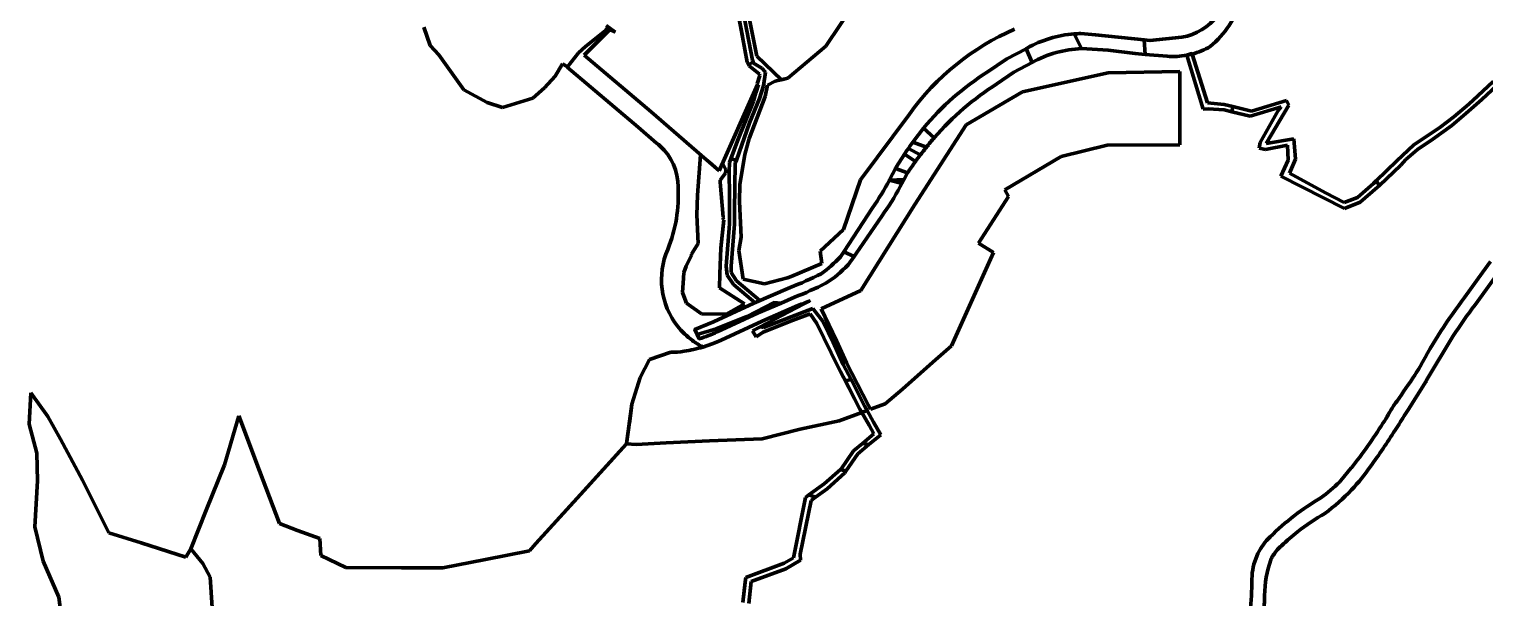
# Model space of a CAD drawing. Header units: inches. Extents: x 4096 to 6070, y 2882 to 5388.
# Drawn here: x 4467.2 to 4829.8, y 4508.6 to 4650.2 of the extents above; entities that cross this region are included whole.
import ezdxf

# ---------------------------------------------------------------- set-up
doc = ezdxf.new("R2010")
doc.units = ezdxf.units.IN
doc.header["$MEASUREMENT"] = 0
doc.linetypes.add('A_CONTINUOUS_LINE', pattern=[0])
for name, color, linetype, lineweight in [('access road', 150, 'Continuous', 30), ('commercial', 11, 'A_CONTINUOUS_LINE', 18), ('conservation', 92, 'Continuous', 25), ('footpath line', 2, 'Continuous', 30), ('Hatch institutional', 131, 'Continuous', 15), ('Hatch residential', 51, 'Continuous', 15), ('secondary road', 40, 'Continuous', 30)]:
    doc.layers.add(name, color=color, linetype=linetype, lineweight=lineweight)

# ---------------------------------------------------------------- blocks, each defined once
blk = doc.blocks.new('residential')
at = {"layer": 'Hatch residential', "lineweight": 90}
for p, q in [((4672.79, 4656.58), (4665.62, 4645.97)), ((4565.52, 4650.69), (4567.08, 4646.13)), ((4605.76, 4645.86), (4610.71, 4649.77)), ((4610.71, 4649.77), (4611.41, 4650.69)), ((4610.71, 4649.77), (4610.71, 4649.77)), ((4567.08, 4646.13), (4569.25, 4643.77)), ((4601.29, 4640.81), (4604.05, 4644.24)), ((4604.05, 4644.24), (4605.76, 4645.86)), ((4665.62, 4645.97), (4656.23, 4637.96)), ((4569.25, 4643.77), (4575.53, 4635.08)), ((4598.25, 4638.47), (4600.07, 4641.54)), ((4600.07, 4641.54), (4601.29, 4640.81)), ((4595.55, 4635.57), (4598.25, 4638.47)), ((4653.03, 4637.2), (4651.14, 4636.24)), ((4656.23, 4637.96), (4653.03, 4637.2)), ((4575.53, 4635.08), (4581.31, 4631.94)), ((4592.66, 4633.01), (4595.55, 4635.57)), ((4650.54, 4633.43), (4649.25, 4629.94)), ((4651.14, 4636.24), (4650.54, 4633.43)), ((4581.31, 4631.94), (4585.14, 4630.67)), ((4585.14, 4630.67), (4592.66, 4633.01)), ((4649.25, 4629.94), (4646.54, 4622.97)), ((4674.26, 4612.69), (4686.49, 4629.05)), ((4686.49, 4629.05), (4686.49, 4629.05)), ((4646.54, 4622.97), (4645.52, 4619)), ((4645.52, 4619), (4644.23, 4611.47)), ((4670.03, 4600.32), (4674.26, 4612.69)), ((4644.23, 4611.47), (4644.13, 4607.25)), ((4644.13, 4607.25), (4644.55, 4598.43)), ((4644.55, 4598.43), (4644, 4595.04)), ((4664.22, 4594.94), (4670.03, 4600.32)), ((4644, 4595.04), (4645.05, 4587.92)), ((4664.67, 4591.88), (4664.22, 4594.94)), ((4656.99, 4588.57), (4664.67, 4591.88)), ((4645.05, 4587.92), (4650.42, 4586.76)), ((4650.42, 4586.76), (4656.09, 4588.27)), ((4656.09, 4588.27), (4656.99, 4588.57)), ((4467.7, 4559.67), (4467.24, 4551.83)), ((4471.9, 4553.77), (4467.7, 4559.67)), ((4475.09, 4548.1), (4471.9, 4553.77)), ((4467.24, 4551.83), (4469.18, 4544.6)), ((4480.55, 4537.93), (4475.09, 4548.1)), ((4469.18, 4544.6), (4469.35, 4537.74)), ((4469.35, 4537.74), (4468.65, 4526.33)), ((4487.08, 4524.77), (4480.55, 4537.93)), ((4468.65, 4526.33), (4470.78, 4517.79)), ((4495.14, 4522.32), (4487.08, 4524.77)), ((4506.3, 4518.72), (4495.14, 4522.32)), ((4507.49, 4520.86), (4506.3, 4518.72)), ((4510.47, 4517.17), (4507.49, 4520.86)), ((4470.78, 4517.79), (4474.63, 4508.76)), ((4512.33, 4513.76), (4510.47, 4517.17)), ((4512.81, 4506.25), (4512.33, 4513.76)), ((4512.33, 4513.76), (4512.33, 4513.76)), ((4474.63, 4508.76), (4475.65, 4500.91))]:
    blk.add_line(p, q, dxfattribs=at)
blk.add_arc((4737.98, 4592.01), 63.43, 113.5125, 144.276, dxfattribs=at)
blk = doc.blocks.new('commercial')
at = {"layer": 'commercial', "lineweight": 90}
for p, q in [((4644.87, 4648.4), (4642.81, 4659.29)), ((4645.23, 4659.81), (4648.46, 4643.43)), ((4665.62, 4645.97), (4672.79, 4656.58)), ((4611.87, 4650.08), (4605.49, 4643.69)), ((4610.92, 4651.04), (4613.08, 4649.51)), ((4613.08, 4649.51), (4611.87, 4650.08)), ((4613.08, 4649.51), (4613.26, 4649.43)), ((4613.14, 4649.47), (4613.08, 4649.51)), ((4613.26, 4649.43), (4613.14, 4649.47)), ((4644.89, 4648.3), (4644.87, 4648.4)), ((4646.09, 4641.92), (4644.89, 4648.3)), ((4644.89, 4648.3), (4644.89, 4648.3)), ((4656.23, 4637.96), (4665.62, 4645.97)), ((4605.49, 4643.69), (4622.15, 4629.57)), ((4646.52, 4641.01), (4646.09, 4641.92)), ((4649.12, 4638.95), (4646.52, 4641.01)), ((4648.46, 4643.43), (4654.63, 4637.58)), ((4648.55, 4636.55), (4649.18, 4638.62)), ((4649.18, 4638.62), (4649.12, 4638.95)), ((4654.63, 4637.58), (4656.23, 4637.96)), ((4736, 4639.26), (4714.65, 4634.61)), ((4753.85, 4639.66), (4736, 4639.26)), ((4736, 4639.26), (4736, 4639.26)), ((4753.84, 4621.37), (4753.85, 4639.66)), ((4753.85, 4639.66), (4753.85, 4639.66)), ((4639.12, 4614.88), (4648.61, 4636.41)), ((4648.86, 4636.4), (4648.55, 4636.55)), ((4648.83, 4636.3), (4648.86, 4636.4)), ((4714.65, 4634.61), (4700.64, 4626.32)), ((4622.15, 4629.57), (4639.12, 4614.88)), ((4700.64, 4626.32), (4687.84, 4606.53)), ((4700.64, 4626.32), (4700.64, 4626.32)), ((4724.22, 4618.44), (4735.73, 4621.32)), ((4735.73, 4621.32), (4753.84, 4621.37)), ((4710.21, 4610.15), (4724.22, 4618.44)), ((4724.22, 4618.44), (4724.22, 4618.44)), ((4703.66, 4596.87), (4711.18, 4608.5)), ((4710.21, 4610.15), (4711.18, 4608.5)), ((4687.84, 4606.53), (4674.35, 4585.13)), ((4696.94, 4571.32), (4707.4, 4594.59)), ((4707.4, 4594.59), (4703.66, 4596.87)), ((4707.4, 4594.59), (4707.4, 4594.59)), ((4649.33, 4576.04), (4661.87, 4582.66)), ((4674.35, 4585.13), (4664.53, 4580.57)), ((4674.35, 4585.13), (4674.35, 4585.13)), ((4658.69, 4581.37), (4649.76, 4577.47)), ((4661.74, 4579.33), (4657.51, 4577.74)), ((4663.44, 4576.94), (4661.74, 4579.33)), ((4664.53, 4580.57), (4668.31, 4572.6)), ((4649.76, 4577.47), (4639.56, 4572.79)), ((4647.36, 4575.06), (4649.33, 4576.04)), ((4657.51, 4577.74), (4650.08, 4574.74)), ((4668.75, 4566.07), (4663.44, 4576.94)), ((4648.31, 4573.57), (4647.36, 4575.06)), ((4650.08, 4574.74), (4648.31, 4573.57)), ((4668.31, 4572.6), (4670.82, 4567.12)), ((4627.03, 4569.75), (4621.77, 4567.92)), ((4692.27, 4567.29), (4696.94, 4571.32)), ((4621.77, 4567.92), (4619.45, 4563.49)), ((4674.09, 4555.62), (4668.75, 4566.07)), ((4670.82, 4567.12), (4676.18, 4556.66)), ((4684.76, 4560.57), (4692.27, 4567.29)), ((4692.27, 4567.29), (4692.27, 4567.29)), ((4619.45, 4563.49), (4617.37, 4556.79)), ((4680.41, 4556.89), (4684.76, 4560.57)), ((4617.37, 4556.79), (4616.04, 4546.97)), ((4668.96, 4552.72), (4674.59, 4554.77)), ((4674.59, 4554.77), (4674.09, 4555.62)), ((4674.59, 4554.77), (4674.59, 4554.77)), ((4676.18, 4556.66), (4676.77, 4555.57)), ((4676.77, 4555.57), (4680.41, 4556.89)), ((4649.76, 4548.17), (4659.22, 4550.63)), ((4659.22, 4550.63), (4668.96, 4552.72)), ((4616.04, 4546.97), (4618.41, 4546.77)), ((4618.41, 4546.77), (4625.92, 4547.24)), ((4625.92, 4547.24), (4636.69, 4547.72)), ((4636.69, 4547.72), (4649.76, 4548.17))]:
    blk.add_line(p, q, dxfattribs=at)
for centre, radius, start, end in [((4630.11, 4656.61), 80.48, 290.7969, 293.2456), ((4625.48, 4602.54), 32.91, 278.5293, 295.3227), ((4627.03, 4592.37), 22.62, 270, 278.4719)]:
    blk.add_arc(centre, radius, start, end, dxfattribs=at)
blk = doc.blocks.new('conservation')
at = {"layer": 'conservation', "lineweight": 90}
for p, q in [((4634.48, 4618.9), (4633.72, 4608.81)), ((4637.32, 4616.45), (4634.48, 4618.9)), ((4639.12, 4614.88), (4637.32, 4616.45)), ((4639.96, 4616.78), (4639.12, 4614.88)), ((4640.78, 4615.17), (4639.96, 4616.78)), ((4640.7, 4614.31), (4640.78, 4615.17)), ((4639.31, 4612.57), (4640.7, 4614.31)), ((4639.31, 4612.1), (4639.31, 4612.57)), ((4640.12, 4603.37), (4639.31, 4612.1)), ((4633.72, 4608.81), (4633.53, 4603.92)), ((4633.53, 4603.92), (4633.88, 4596.82)), ((4639.53, 4595.69), (4640.26, 4602.75)), ((4640.03, 4603.17), (4640.12, 4603.37)), ((4640.12, 4602.99), (4640.03, 4603.17)), ((4640.26, 4602.75), (4640.12, 4602.99)), ((4640.12, 4602.99), (4640.12, 4602.99)), ((4632.17, 4593.92), (4630.84, 4591.14)), ((4632.19, 4594.16), (4632.17, 4593.92)), ((4633.88, 4596.82), (4632.19, 4594.16)), ((4639.23, 4589.26), (4639.53, 4595.69)), ((4630.84, 4591.14), (4630.33, 4589.62)), ((4630.24, 4588.19), (4629.99, 4584.66)), ((4630.33, 4589.62), (4630.24, 4588.19)), ((4639.14, 4585.76), (4639.23, 4589.26)), ((4629.99, 4584.66), (4630.03, 4584.35)), ((4630.03, 4584.35), (4630.92, 4581.98)), ((4645.38, 4581.81), (4639.14, 4585.76)), ((4639.14, 4585.76), (4639.14, 4585.76)), ((4630.92, 4581.98), (4634.71, 4579.35)), ((4634.71, 4579.35), (4640.81, 4579.2)), ((4640.81, 4579.2), (4645.38, 4581.81))]:
    blk.add_line(p, q, dxfattribs=at)
blk = doc.blocks.new('road 5')
at = {"layer": 'footpath line', "lineweight": 90}
for p, q in [((4642.79, 4659.35), (4644.89, 4648.3)), ((4647.36, 4642.47), (4644.1, 4659.55)), ((4644.89, 4648.3), (4646.09, 4641.92)), ((4646.09, 4641.92), (4646.37, 4641.34)), ((4646.37, 4641.34), (4647.56, 4641.98)), ((4647.56, 4641.98), (4646.37, 4641.34)), ((4646.37, 4641.34), (4646.52, 4641.01)), ((4646.52, 4641.01), (4649.12, 4638.95)), ((4647.56, 4641.98), (4647.36, 4642.47)), ((4647.67, 4641.71), (4647.56, 4641.98)), ((4649.7, 4640.47), (4647.67, 4641.71)), ((4756.87, 4643.98), (4755.57, 4643.68)), ((4755.57, 4643.68), (4759.6, 4630.29)), ((4760.66, 4631.82), (4756.87, 4643.98)), ((4756.87, 4643.98), (4756.87, 4643.98)), ((4649.18, 4638.62), (4648.55, 4636.55)), ((4649.12, 4638.95), (4649.18, 4638.62)), ((4650.59, 4639.48), (4649.7, 4640.47)), ((4650.14, 4636.08), (4650.59, 4639.48)), ((4831.87, 4637.11), (4828.06, 4633.56)), ((4648.2, 4634.29), (4647.61, 4632.23)), ((4648.86, 4636.4), (4648.2, 4634.29)), ((4648.55, 4636.55), (4648.86, 4636.4)), ((4649.15, 4632.95), (4650.14, 4636.08)), ((4828.06, 4633.56), (4825.75, 4631.46)), ((4829.02, 4632.63), (4832.75, 4636.14)), ((4647.61, 4632.23), (4643.62, 4622.37)), ((4646.64, 4626.87), (4649.15, 4632.95)), ((4649.15, 4632.95), (4649.15, 4632.95)), ((4759.6, 4630.29), (4760.83, 4630.32)), ((4764.83, 4631.42), (4760.66, 4631.82)), ((4760.83, 4630.32), (4764.83, 4630.09)), ((4766.97, 4630.9), (4764.83, 4631.42)), ((4764.83, 4630.09), (4766.76, 4629.61)), ((4766.76, 4629.61), (4766.97, 4630.9)), ((4766.97, 4630.9), (4766.76, 4629.61)), ((4766.76, 4629.61), (4771.34, 4628.48)), ((4771.67, 4629.76), (4766.97, 4630.9)), ((4771.34, 4628.48), (4779.02, 4630.82)), ((4780.34, 4632.41), (4771.67, 4629.76)), ((4778.34, 4629.89), (4773.81, 4621.98)), ((4775.31, 4621.72), (4780.99, 4631.27)), ((4779.02, 4630.82), (4778.34, 4629.89)), ((4780.99, 4631.27), (4780.34, 4632.41)), ((4825.75, 4631.46), (4822.03, 4628.35)), ((4825.05, 4629.15), (4829.02, 4632.63)), ((4643.37, 4617.59), (4646.64, 4626.87)), ((4816.85, 4622.82), (4821.58, 4626.23)), ((4822.03, 4628.35), (4818.59, 4625.68)), ((4821.58, 4626.23), (4825.05, 4629.15)), ((4643.62, 4622.37), (4642.01, 4617.87)), ((4782.18, 4622.88), (4775.31, 4621.72)), ((4782.58, 4617.79), (4782.18, 4622.88)), ((4818.59, 4625.68), (4812.07, 4621.36)), ((4812.97, 4620.22), (4816.85, 4622.82)), ((4773.81, 4621.98), (4773.53, 4620.52)), ((4773.53, 4620.52), (4775.13, 4620.24)), ((4775.13, 4620.24), (4780.61, 4621.26)), ((4780.61, 4621.26), (4780.81, 4617.56)), ((4812.07, 4621.36), (4807.85, 4617.38)), ((4810.12, 4617.7), (4812.97, 4620.22)), ((4641.7, 4617), (4641.57, 4614.62)), ((4642.01, 4617.87), (4641.7, 4617)), ((4642.01, 4617.87), (4643.37, 4617.59)), ((4643.37, 4617.59), (4642.01, 4617.87)), ((4642.87, 4605.04), (4643.09, 4616.78)), ((4643.09, 4616.78), (4643.37, 4617.59)), ((4780.81, 4617.56), (4778.93, 4613.57)), ((4781.1, 4614.34), (4782.58, 4617.79)), ((4807.85, 4617.38), (4802.72, 4612.43)), ((4803.55, 4611.28), (4808.85, 4616.32)), ((4808.85, 4616.32), (4810.12, 4617.7)), ((4641.57, 4614.62), (4641.63, 4608.69)), ((4778.93, 4613.57), (4794.8, 4605.54)), ((4790.1, 4609.46), (4781.1, 4614.34)), ((4802.02, 4611.76), (4798.02, 4608.25)), ((4802.72, 4612.43), (4802.02, 4611.76)), ((4803.55, 4611.28), (4802.72, 4612.43)), ((4802.72, 4612.43), (4803.55, 4611.28)), ((4641.63, 4608.69), (4641.63, 4603.03)), ((4794.75, 4607.05), (4790.1, 4609.46)), ((4790.1, 4609.46), (4790.1, 4609.46)), ((4798.02, 4608.25), (4794.75, 4607.05)), ((4798.7, 4607.07), (4803.06, 4610.81)), ((4803.06, 4610.81), (4803.55, 4611.28)), ((4642.89, 4601.66), (4642.87, 4605.04)), ((4794.8, 4605.54), (4798.7, 4607.07)), ((4641.7, 4601.7), (4640.87, 4591.21)), ((4641.63, 4603.03), (4641.7, 4601.7)), ((4642.06, 4591.21), (4642.89, 4601.66)), ((4642.89, 4601.66), (4642.89, 4601.66)), ((4640.87, 4591.21), (4641.05, 4588.97)), ((4642.05, 4589.61), (4642.06, 4591.21)), ((4641.05, 4588.97), (4642.63, 4586.59)), ((4643.4, 4587.5), (4642.05, 4589.61)), ((4642.63, 4586.59), (4648.03, 4582.06)), ((4649.25, 4582.6), (4643.4, 4587.5)), ((4648.03, 4582.06), (4649.25, 4582.6)), ((4662.38, 4580.66), (4650.09, 4575.92)), ((4657.51, 4577.74), (4661.74, 4579.33)), ((4661.74, 4579.33), (4663.44, 4576.94)), ((4665.1, 4577.27), (4662.38, 4580.66)), ((4649.37, 4576.07), (4647.36, 4575.06)), ((4650.09, 4575.92), (4649.37, 4576.07)), ((4650.08, 4574.74), (4657.51, 4577.74)), ((4663.44, 4576.94), (4668.75, 4566.07)), ((4667.49, 4572.22), (4665.1, 4577.27)), ((4665.1, 4577.27), (4665.1, 4577.27)), ((4647.36, 4575.06), (4648.31, 4573.57)), ((4648.31, 4573.57), (4650.08, 4574.74)), ((4670.01, 4566.73), (4667.49, 4572.22)), ((4668.75, 4566.07), (4670.51, 4562.63)), ((4671.95, 4562.94), (4670.01, 4566.73)), ((4670.51, 4562.63), (4671.95, 4562.94)), ((4671.95, 4562.94), (4670.51, 4562.63)), ((4670.51, 4562.63), (4674.09, 4555.62)), ((4675.38, 4556.24), (4671.95, 4562.94)), ((4671.95, 4562.94), (4671.95, 4562.94)), ((4674.09, 4555.62), (4674.59, 4554.77)), ((4674.59, 4554.77), (4675.92, 4555.25)), ((4675.92, 4555.25), (4674.59, 4554.77)), ((4674.59, 4554.77), (4676.44, 4551.64)), ((4675.92, 4555.25), (4675.38, 4556.24)), ((4677.51, 4552.32), (4675.92, 4555.25)), ((4676.44, 4551.64), (4677.61, 4549.48)), ((4679.33, 4549.2), (4677.51, 4552.32)), ((4677.51, 4552.32), (4677.51, 4552.32)), ((4674.78, 4547.07), (4672.55, 4545.18)), ((4673.63, 4544.43), (4676.4, 4546.75)), ((4677.61, 4549.48), (4674.78, 4547.07)), ((4674.78, 4547.07), (4676.4, 4546.75)), ((4676.4, 4546.75), (4674.78, 4547.07)), ((4676.4, 4546.75), (4679.33, 4549.2)), ((4672.55, 4545.18), (4669.35, 4540.55)), ((4670.65, 4540.13), (4673.63, 4544.43)), ((4673.63, 4544.43), (4673.63, 4544.43)), ((4669.34, 4540.56), (4665.23, 4536.96)), ((4665.96, 4535.77), (4670.38, 4539.73)), ((4670.65, 4540.13), (4669.34, 4540.56)), ((4669.35, 4540.55), (4670.65, 4540.13)), ((4670.38, 4539.73), (4670.65, 4540.13)), ((4670.38, 4539.73), (4670.38, 4539.73)), ((4665.23, 4536.96), (4661.39, 4534.23)), ((4663.06, 4533.67), (4665.96, 4535.77)), ((4660.56, 4533.63), (4657.57, 4518.54)), ((4659.22, 4519.46), (4661.98, 4532.89)), ((4661.39, 4534.23), (4660.56, 4533.63)), ((4661.39, 4534.23), (4663.06, 4533.67)), ((4663.06, 4533.67), (4661.39, 4534.23)), ((4661.98, 4532.89), (4663.06, 4533.67)), ((4661.98, 4532.89), (4661.98, 4532.89)), ((4655.26, 4517.24), (4645.72, 4513.7)), ((4657.57, 4518.54), (4655.26, 4517.24)), ((4655.66, 4515.86), (4659.38, 4518.02)), ((4659.38, 4518.02), (4659.22, 4519.46)), ((4645.72, 4513.7), (4645.55, 4512.56)), ((4647.07, 4512.68), (4655.66, 4515.86)), ((4645.55, 4512.56), (4645, 4507.45)), ((4646.47, 4507.22), (4647.07, 4512.68))]:
    blk.add_line(p, q, dxfattribs=at)

msp = doc.modelspace()

# ---------------------------------------------------------------- linework, layer by layer
at = {"layer": 'access road', "lineweight": 90}
for points in [[(4761.4, 4645.83, 0.06147), (4766.12, 4651.1), (4768.47, 4655.08), (4763.19, 4653.56, -0.183015), (4754.31, 4648.15), (4754.31, 4648.15), (4746.34, 4647.36), (4744.93, 4647.51), (4745.16, 4643.9), (4750.64, 4643.41, 0.06564), (4755.57, 4643.68), (4756.84, 4644.08), (4756.87, 4643.98, 0.065087), (4761.4, 4645.83, 0.06147)], [(4727.5, 4648.99, 0.108602), (4715.8, 4645.45), (4715.51, 4645.3), (4717.05, 4641.91, -0.116919), (4729.34, 4645.33), (4727.5, 4648.99, 0.108602)], [(4744.93, 4647.51), (4732.83, 4648.78), (4729.16, 4649.07, 0.014636), (4727.5, 4648.99), (4729.34, 4645.33), (4735.99, 4644.97), (4742.69, 4644.12), (4745.16, 4643.9), (4744.93, 4647.51)], [(4712.49, 4639.5), (4717.06, 4641.89), (4715.51, 4645.3), (4710.75, 4642.82), (4705.86, 4639.49, 0.076086), (4689.94, 4625.54), (4692.66, 4623.15, -0.072533), (4708.26, 4636.53), (4712.49, 4639.5)], [(4692.66, 4623.15), (4689.94, 4625.54), (4687.33, 4622.01), (4690.7, 4620.8, -0.010754), (4692.66, 4623.15)], [(4687.96, 4617.25), (4685.24, 4619.02), (4683.17, 4615.8), (4681.51, 4612.66, -0.000342), (4681.47, 4612.6), (4684.55, 4611.75), (4686.01, 4614.39), (4686.01, 4614.39, -0.01422), (4687.96, 4617.25)], [(4687.96, 4617.25), (4685.24, 4619.02), (4683.17, 4615.8), (4683, 4615.49), (4686.01, 4614.39, -0.014218), (4687.96, 4617.25)], [(4689.18, 4618.89), (4686.21, 4620.47), (4685.84, 4619.96), (4685.24, 4619.02), (4687.96, 4617.25, -0.008409), (4689.18, 4618.89)], [(4690.27, 4620.25, 0.007134), (4689.18, 4618.89), (4686.21, 4620.47), (4686.61, 4621.04), (4687.33, 4622.01), (4690.7, 4620.8, 0.002468), (4690.27, 4620.25, 0.007134)], [(4686.01, 4614.39), (4683, 4615.49), (4681.51, 4612.66, -0.000342), (4681.47, 4612.6), (4685.13, 4612.79), (4686.01, 4614.39)], [(4684.13, 4610.99), (4684.55, 4611.75), (4681.47, 4612.6, -0.036602), (4677.26, 4605.72), (4670.11, 4594.78), (4672.68, 4593.62), (4673.19, 4594.35), (4679.57, 4603.66, 0.048265), (4684.13, 4610.99)], [(4671.18, 4591.52), (4672.68, 4593.62), (4670.11, 4594.78), (4669.28, 4593.5, -0.053063), (4664.51, 4589.31, -0.02773), (4656.78, 4585.88), (4647.73, 4581.94), (4637.66, 4577.3), (4633.04, 4575.45), (4633.63, 4574.19), (4638.33, 4575.62), (4645.96, 4578.63), (4652.69, 4582.11), (4654.5, 4582), (4657.84, 4583.46, 0.027329), (4665.65, 4586.92, 0.071204), (4671.18, 4591.52)], [(4648.84, 4579.53), (4654.5, 4582), (4652.69, 4582.11), (4645.96, 4578.63), (4638.33, 4575.62), (4633.63, 4574.19), (4634.13, 4573.12, 0.039158), (4638.61, 4574.83), (4648.84, 4579.53)]]:
    msp.add_lwpolyline(points, format="xyb", close=True, dxfattribs=at)
at = {"layer": 'Hatch institutional', "lineweight": 90}
for p, q in [((4567.08, 4646.13), (4565.52, 4650.69)), ((4567.08, 4646.13), (4565.52, 4650.69)), ((4569.25, 4643.77), (4567.08, 4646.13)), ((4569.25, 4643.77), (4567.08, 4646.13)), ((4575.53, 4635.08), (4569.25, 4643.77)), ((4575.53, 4635.08), (4569.25, 4643.77)), ((4600.07, 4641.54), (4598.25, 4638.47)), ((4600.07, 4641.54), (4598.25, 4638.47)), ((4601.29, 4640.81), (4600.07, 4641.54)), ((4601.29, 4640.81), (4600.07, 4641.54)), ((4601.23, 4640.74), (4601.29, 4640.81)), ((4601.23, 4640.74), (4601.29, 4640.81)), ((4618.9, 4625.77), (4601.23, 4640.74)), ((4618.9, 4625.77), (4601.23, 4640.74)), ((4598.25, 4638.47), (4595.55, 4635.57)), ((4598.25, 4638.47), (4595.55, 4635.57)), ((4581.31, 4631.94), (4575.53, 4635.08)), ((4581.31, 4631.94), (4575.53, 4635.08)), ((4595.55, 4635.57), (4592.66, 4633.01)), ((4595.55, 4635.57), (4592.66, 4633.01)), ((4585.14, 4630.67), (4581.31, 4631.94)), ((4585.14, 4630.67), (4581.31, 4631.94)), ((4592.66, 4633.01), (4585.14, 4630.67)), ((4592.66, 4633.01), (4585.14, 4630.67)), ((4623.49, 4621.8), (4618.9, 4625.77)), ((4623.49, 4621.8), (4618.9, 4625.77)), ((4628.86, 4610.91), (4628.86, 4610.91)), ((4628.86, 4610.91), (4628.86, 4610.91)), ((4621.77, 4567.92), (4627.03, 4569.75)), ((4621.77, 4567.92), (4627.03, 4569.75)), ((4619.45, 4563.49), (4621.77, 4567.92)), ((4619.45, 4563.49), (4621.77, 4567.92)), ((4617.37, 4556.79), (4619.45, 4563.49)), ((4617.37, 4556.79), (4619.45, 4563.49)), ((4467.24, 4551.83), (4467.7, 4559.67)), ((4467.24, 4551.83), (4467.7, 4559.67)), ((4467.7, 4559.67), (4471.9, 4553.77)), ((4467.7, 4559.67), (4471.9, 4553.77)), ((4471.9, 4553.77), (4475.09, 4548.1)), ((4471.9, 4553.77), (4475.09, 4548.1)), ((4515.93, 4541.76), (4519.44, 4553.91)), ((4515.93, 4541.76), (4519.44, 4553.91)), ((4519.44, 4553.91), (4524.65, 4540.21)), ((4616.04, 4546.97), (4617.17, 4555.32)), ((4616.04, 4546.97), (4617.17, 4555.32)), ((4616.74, 4552.08), (4617.17, 4555.32)), ((4616.74, 4552.08), (4617.17, 4555.32)), ((4616.74, 4552.08), (4617.17, 4555.32)), ((4617.17, 4555.32), (4617.37, 4556.79)), ((4617.17, 4555.32), (4617.37, 4556.79)), ((4617.17, 4555.32), (4617.17, 4555.32)), ((4617.17, 4555.32), (4617.17, 4555.32)), ((4617.17, 4555.32), (4617.17, 4555.32)), ((4469.18, 4544.6), (4467.24, 4551.83)), ((4469.18, 4544.6), (4467.24, 4551.83)), ((4475.09, 4548.1), (4480.55, 4537.93)), ((4475.09, 4548.1), (4480.55, 4537.93)), ((4604.58, 4534.37), (4616.04, 4546.97)), ((4604.58, 4534.37), (4616.04, 4546.97)), ((4616.04, 4546.97), (4616.04, 4546.97)), ((4616.04, 4546.97), (4616.04, 4546.97)), ((4469.35, 4537.74), (4469.18, 4544.6)), ((4469.35, 4537.74), (4469.18, 4544.6)), ((4511.32, 4530.43), (4515.93, 4541.76)), ((4511.32, 4530.43), (4515.93, 4541.76)), ((4524.65, 4540.21), (4529.63, 4527.1)), ((4524.65, 4540.21), (4529.63, 4527.1)), ((4468.65, 4526.33), (4469.35, 4537.74)), ((4468.65, 4526.33), (4469.35, 4537.74)), ((4480.55, 4537.93), (4487.08, 4524.77)), ((4480.55, 4537.93), (4487.08, 4524.77)), ((4593.44, 4522.12), (4604.58, 4534.37)), ((4593.44, 4522.12), (4604.58, 4534.37)), ((4604.58, 4534.37), (4604.58, 4534.37)), ((4507.49, 4520.86), (4511.32, 4530.43)), ((4507.49, 4520.86), (4511.32, 4530.43)), ((4470.78, 4517.79), (4468.65, 4526.33)), ((4470.78, 4517.79), (4468.65, 4526.33)), ((4487.08, 4524.77), (4495.14, 4522.32)), ((4487.08, 4524.77), (4495.14, 4522.32)), ((4529.63, 4527.1), (4534.12, 4525.42)), ((4529.63, 4527.1), (4534.12, 4525.42)), ((4534.12, 4525.42), (4534.12, 4525.42)), ((4534.12, 4525.42), (4539.62, 4523.37)), ((4534.12, 4525.42), (4534.12, 4525.42)), ((4534.12, 4525.42), (4539.62, 4523.37)), ((4495.14, 4522.32), (4506.3, 4518.72)), ((4495.14, 4522.32), (4506.3, 4518.72)), ((4506.3, 4518.72), (4507.49, 4520.86)), ((4506.3, 4518.72), (4507.49, 4520.86)), ((4539.62, 4523.37), (4539.85, 4519.15)), ((4539.62, 4523.37), (4539.85, 4519.15)), ((4591.83, 4520.36), (4593.44, 4522.12)), ((4591.83, 4520.36), (4593.44, 4522.12)), ((4474.63, 4508.76), (4470.78, 4517.79)), ((4474.63, 4508.76), (4470.78, 4517.79)), ((4539.85, 4519.15), (4546.15, 4516.15)), ((4539.85, 4519.15), (4546.15, 4516.15)), ((4570.27, 4516.06), (4580.89, 4518.17)), ((4570.27, 4516.06), (4580.89, 4518.17)), ((4580.89, 4518.17), (4591.83, 4520.36)), ((4580.89, 4518.17), (4591.83, 4520.36)), ((4580.89, 4518.17), (4580.89, 4518.17)), ((4580.89, 4518.17), (4580.89, 4518.17)), ((4546.15, 4516.15), (4560, 4516.1)), ((4546.15, 4516.15), (4560, 4516.1)), ((4560, 4516.1), (4565.56, 4516.08)), ((4560, 4516.1), (4565.56, 4516.08)), ((4565.56, 4516.08), (4570.27, 4516.06)), ((4565.56, 4516.08), (4570.27, 4516.06)), ((4475.65, 4500.91), (4474.63, 4508.76)), ((4475.65, 4500.91), (4474.63, 4508.76))]:
    msp.add_line(p, q, dxfattribs=at)
for centre, radius, start, end in [((4615.38, 4611.02), 13.49, 48.2229, 53.0004), ((4615.38, 4611.02), 13.49, 48.2229, 53.0004), ((4615.38, 4611.02), 13.49, 359.5335, 48.2229), ((4615.38, 4611.02), 13.49, 359.5335, 48.2229), ((4592.81, 4608.88), 36.11, 338.0102, 3.2323), ((4592.81, 4608.88), 36.11, 338.0102, 3.2323), ((4643.46, 4587.82), 18.74, 156.2908, 218.3263), ((4643.46, 4587.82), 18.74, 156.2908, 218.3263), ((4643.46, 4587.82), 18.74, 218.3263, 233.9094), ((4643.46, 4587.82), 18.74, 233.9094, 243.4223), ((4643.46, 4587.82), 18.74, 233.9094, 243.4223), ((4627.03, 4592.37), 22.62, 270, 278.4719), ((4627.03, 4592.37), 22.62, 270, 278.4719), ((4625.48, 4602.54), 32.91, 278.5293, 286.9392), ((4625.48, 4602.54), 32.91, 278.5293, 286.9392)]:
    msp.add_arc(centre, radius, start, end, dxfattribs=at)
at = {"layer": 'secondary road', "lineweight": 90}
for p, q in [((4831.15, 4592.34), (4829.17, 4589.59)), ((4829.17, 4589.59), (4824.71, 4583.4)), ((4827.33, 4581.56), (4832.3, 4588.45)), ((4827.33, 4581.56), (4827.33, 4581.56)), ((4815.28, 4562.8), (4821.86, 4573.81)), ((4813.65, 4566.19), (4813.65, 4566.19)), ((4810.64, 4555.43), (4815.12, 4562.53)), ((4815.12, 4562.53), (4815.12, 4562.53)), ((4810, 4554.41), (4810.64, 4555.43)), ((4810, 4554.41), (4810, 4554.41)), ((4807.43, 4550.34), (4807.43, 4550.34)), ((4796.52, 4540.97), (4793.88, 4537.79)), ((4793.88, 4537.79), (4793.58, 4537.42)), ((4789.95, 4529.65), (4789.95, 4529.65)), ((4776.44, 4518.11), (4776.44, 4518.11)), ((4774.89, 4509.24), (4774.89, 4509.24))]:
    msp.add_line(p, q, dxfattribs=at)
for centre, radius, start, end in [((4925.71, 4506.28), 127.07, 142.6368, 151.8695), ((4927.51, 4505.02), 126.07, 142.6174, 146.9307), ((4666.59, 4658.56), 173.66, 327.0434, 327.8663), ((4666.59, 4658.56), 173.66, 324.4218, 327.0434), ((4821.55, 4558.85), 7.41, 147.7485, 150.203), ((4666.59, 4658.56), 173.66, 323.9617, 324.4218), ((4692.88, 4622.78), 132.04, 327.6321, 329.8181), ((4606.4, 4680.21), 239.33, 327.1345, 328.289), ((4692.88, 4622.78), 132.04, 321.7158, 327.6321), ((4606.4, 4680.21), 239.33, 324.5206, 327.1345), ((4760.16, 4570), 50.15, 316.5525, 325.0984), ((4753.53, 4580.36), 58.72, 307.1006, 313.0064), ((4760.16, 4570), 50.15, 306.4317, 316.5525), ((4821.12, 4478.68), 63.59, 120.3914, 134.8136), ((4822.54, 4473.79), 64.67, 120.2685, 127.5312), ((4816.94, 4482.14), 54.64, 128.1989, 133.7772), ((4786.45, 4513.17), 14.69, 133.697, 153.7448), ((4786.1, 4513.41), 10.75, 130.3948, 150.2748), ((4786.45, 4513.17), 14.69, 153.7448, 176.1201), ((4806.6, 4508.29), 31.72, 161.9545, 178.2823), ((4786.1, 4513.41), 10.75, 150.2748, 154.0224), ((4634.81, 4516.29), 137, 355.7361, 359.1103), ((4751.84, 4508.74), 23.05, 345.5793, 1.2304)]:
    msp.add_arc(centre, radius, start, end, dxfattribs=at)

# ---------------------------------------------------------------- block references
at = {"layer": 'commercial', "color": 0, "lineweight": 90}
msp.add_blockref('commercial', (0, 0), dxfattribs=at)
at = {"layer": 'conservation', "color": 0, "lineweight": 90}
msp.add_blockref('conservation', (0, 0), dxfattribs=at)
at = {"layer": 'footpath line', "color": 0, "lineweight": 90}
msp.add_blockref('road 5', (0, 0), dxfattribs=at)
at = {"layer": 'Hatch residential', "color": 0, "lineweight": 90}
msp.add_blockref('residential', (0, 0), dxfattribs=at)

doc.saveas('drawing.dxf')
